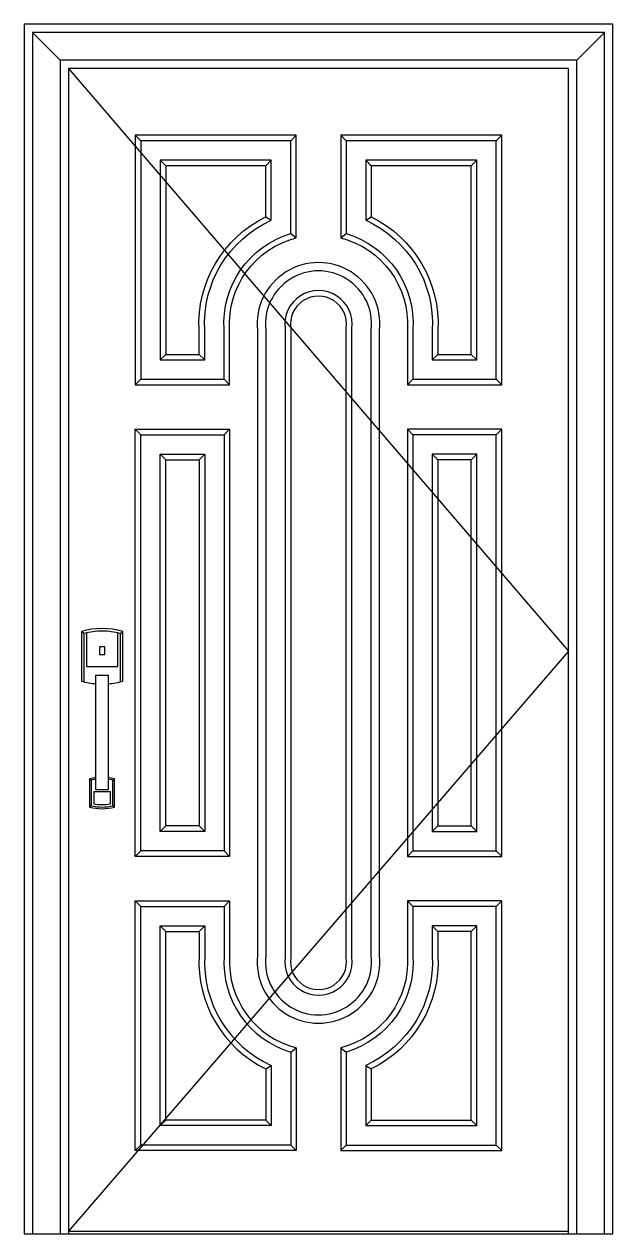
# Model space of a CAD drawing. Header units: metres. Extents: x -4522 to -3462, y 0 to 2180.
import ezdxf

# ---------------------------------------------------------------- set-up
doc = ezdxf.new("R2010")
doc.units = ezdxf.units.M
for name, color, linetype in [('2', 2, 'Continuous'), ('3', 3, 'Continuous'), ('4', 4, 'Continuous'), ('7', 7, 'Continuous')]:
    doc.layers.add(name, color=color, linetype=linetype)

msp = doc.modelspace()

# ---------------------------------------------------------------- linework, layer by layer
at = {"layer": '2'}
msp.add_line((-4522.11, 0), (-3462.11, 0), dxfattribs=at)
at = {"layer": '3'}
for p, q in [((-4457.11, 2115), (-4507.11, 2165)), ((-3527.11, 2115), (-3477.11, 2165)), ((-4312.11, 1970), (-4322.11, 1980)), ((-4042.11, 1970), (-4032.11, 1980)), ((-3952.11, 1980), (-3942.11, 1970)), ((-3672.11, 1970), (-3662.11, 1980)), ((-4277.11, 1935), (-4267.11, 1925)), ((-4087.11, 1925), (-4077.11, 1935)), ((-3907.11, 1935), (-3897.11, 1925)), ((-3717.11, 1925), (-3707.11, 1935)), ((-4087.11, 1832.91), (-4077.11, 1826.58)), ((-3907.11, 1826.58), (-3897.11, 1832.91)), ((-4042.11, 1802.49), (-4032.11, 1794.93)), ((-3952.11, 1794.93), (-3942.11, 1802.49)), ((-4277.11, 1575), (-4267.11, 1585)), ((-4207.11, 1585), (-4197.11, 1575)), ((-3787.11, 1575), (-3777.11, 1585)), ((-3717.11, 1585), (-3707.11, 1575)), ((-4322.11, 1530), (-4312.11, 1540)), ((-4162.11, 1540), (-4152.11, 1530)), ((-3832.11, 1530), (-3822.11, 1540)), ((-3672.11, 1540), (-3662.11, 1530)), ((-4322.11, 1450), (-4312.11, 1440)), ((-4162.11, 1440), (-4152.11, 1450)), ((-3822.11, 1440), (-3832.11, 1450)), ((-3672.11, 1440), (-3662.11, 1450)), ((-4267.11, 1395), (-4277.11, 1405)), ((-4207.11, 1395), (-4197.11, 1405)), ((-3787.11, 1405), (-3777.11, 1395)), ((-3717.11, 1395), (-3707.11, 1405)), ((-4414.69, 1082.19), (-4419.17, 1085.63)), ((-4348.99, 1082.19), (-4344.51, 1085.63)), ((-4401.25, 817.65), (-4404.24, 819.95)), ((-4362.43, 817.65), (-4359.44, 819.95)), ((-4401.25, 771.48), (-4404.24, 769.18)), ((-4362.43, 771.48), (-4359.44, 769.18)), ((-4267.11, 735), (-4277.11, 725)), ((-4207.11, 735), (-4197.11, 725)), ((-3777.11, 735), (-3787.11, 725)), ((-3717.11, 735), (-3707.11, 725)), ((-4312.11, 690), (-4322.11, 680)), ((-4162.11, 690), (-4152.11, 680)), ((-3822.11, 690), (-3832.11, 680)), ((-3672.11, 690), (-3662.11, 680)), ((-4312.11, 590), (-4322.11, 600)), ((-4162.11, 590), (-4152.11, 600)), ((-3822.11, 590), (-3832.11, 600)), ((-3672.11, 590), (-3662.11, 600)), ((-4277.11, 555), (-4267.11, 545)), ((-4207.11, 545), (-4197.11, 555)), ((-3787.11, 555), (-3777.11, 545)), ((-3717.11, 545), (-3707.11, 555)), ((-4042.11, 327.51), (-4032.11, 335.07)), ((-3952.11, 335.07), (-3942.11, 327.51)), ((-4087.11, 297.09), (-4077.11, 303.42)), ((-3907.11, 303.42), (-3897.11, 297.09)), ((-4277.11, 195), (-4267.11, 205)), ((-4087.11, 205), (-4077.11, 195)), ((-3907.11, 195), (-3897.11, 205)), ((-3717.11, 205), (-3707.11, 195)), ((-4312.11, 160), (-4322.11, 150)), ((-4042.11, 160), (-4032.11, 150)), ((-3952.11, 150), (-3942.11, 160)), ((-3672.11, 160), (-3662.11, 150)), ((-4442.11, 5), (-3542.11, 5))]:
    msp.add_line(p, q, dxfattribs=at)
for points in [[(-3477.11, 0), (-3477.11, 2165), (-4507.11, 2165), (-4507.11, 0)], [(-3527.11, 0), (-3527.11, 2115), (-4457.11, 2115), (-4457.11, 0)], [(-4442.11, 2100), (-3542.11, 1050), (-4442.11, 5)], [(-4410.21, 1083.24), (-4410.21, 1022.52), (-4353.47, 1022.52), (-4353.47, 1083.24)]]:
    msp.add_lwpolyline(points, dxfattribs=at)
for points in [[(-4162.11, 1540), (-4162.11, 1629.7, -0.35), (-4042.11, 1802.49), (-4042.11, 1970), (-4312.11, 1970), (-4312.11, 1540)], [(-3942.11, 1802.49, -0.35), (-3822.11, 1629.7), (-3822.11, 1540), (-3672.11, 1540), (-3672.11, 1970), (-3942.11, 1970)], [(-4197.11, 1575), (-4197.11, 1628.72, -0.31), (-4077.11, 1826.58), (-4077.11, 1935), (-4277.11, 1935), (-4277.11, 1575)], [(-3907.11, 1826.58, -0.31), (-3787.11, 1628.72), (-3787.11, 1575), (-3707.11, 1575), (-3707.11, 1935), (-3907.11, 1935)], [(-3897.11, 500.97), (-3897.11, 1629.03, 1.12), (-4087.11, 1629.03), (-4087.11, 500.97, 1.12)], [(-3932.11, 498.85), (-3932.11, 1631.15, 1.15), (-4052.11, 1631.15), (-4052.11, 498.85, 1.15)], [(-4366.91, 796.8), (-4396.77, 796.8), (-4396.77, 775.06, 0.1), (-4366.91, 775.06), (-4366.91, 796.8)], [(-4312.11, 160), (-4312.11, 590), (-4162.11, 590), (-4162.11, 500.3, 0.35), (-4042.11, 327.51), (-4042.11, 160)], [(-3822.11, 590), (-3822.11, 500.3, -0.35), (-3942.11, 327.51), (-3942.11, 160), (-3672.11, 160), (-3672.11, 590)], [(-4277.11, 195), (-4277.11, 555), (-4197.11, 555), (-4197.11, 501.28, 0.31), (-4077.11, 303.42), (-4077.11, 195)], [(-3787.11, 555), (-3787.11, 501.28, -0.31), (-3907.11, 303.42), (-3907.11, 195), (-3707.11, 195), (-3707.11, 555)]]:
    msp.add_lwpolyline(points, format="xyb", close=True, dxfattribs=at)
for points in [[(-4312.11, 1440), (-4162.11, 1440), (-4162.11, 690), (-4312.11, 690)], [(-3822.11, 1440), (-3822.11, 690), (-3672.11, 690), (-3672.11, 1440)], [(-4277.11, 1405), (-4197.11, 1405), (-4197.11, 725), (-4277.11, 725)], [(-3787.11, 1405), (-3787.11, 725), (-3707.11, 725), (-3707.11, 1405)]]:
    msp.add_lwpolyline(points, close=True, dxfattribs=at)
for points in [[(-4348.99, 994.87), (-4348.99, 1082.19, 0.12), (-4414.69, 1082.19), (-4414.69, 994.87)], [(-4393.04, 819.25, 0.03), (-4401.25, 817.65), (-4401.25, 771.48, 0.12), (-4362.43, 771.48), (-4362.43, 817.65, 0.03), (-4370.64, 819.25)]]:
    msp.add_lwpolyline(points, format="xyb", dxfattribs=at)
at = {"layer": '4'}
msp.add_lwpolyline([(-3462.11, 0), (-3462.11, 2180), (-4522.11, 2180), (-4522.11, 0)], dxfattribs=at)
at = {"layer": '7'}
msp.add_lwpolyline([(-3542.11, 0), (-3542.11, 2100), (-4442.11, 2100), (-4442.11, 0)], dxfattribs=at)
for points in [[(-4152.11, 1530), (-4152.11, 1630, -0.36), (-4032.11, 1794.93), (-4032.11, 1980), (-4322.11, 1980), (-4322.11, 1530)], [(-3952.11, 1794.93, -0.36), (-3832.11, 1630), (-3832.11, 1530), (-3662.11, 1530), (-3662.11, 1980), (-3952.11, 1980)], [(-4207.11, 1585), (-4207.11, 1628.46, -0.3), (-4087.11, 1832.91), (-4087.11, 1925), (-4267.11, 1925), (-4267.11, 1585)], [(-3897.11, 1832.91, -0.3), (-3777.11, 1628.46), (-3777.11, 1585), (-3717.11, 1585), (-3717.11, 1925), (-3897.11, 1925)], [(-3882.11, 501.76), (-3882.11, 1628.24, 1.11), (-4102.11, 1628.24), (-4102.11, 501.76, 1.11)], [(-3942.11, 498.13), (-3942.11, 1631.87, 1.16), (-4042.11, 1631.87), (-4042.11, 498.13, 1.16)], [(-4322.11, 150), (-4322.11, 600), (-4152.11, 600), (-4152.11, 500, 0.36), (-4032.11, 335.07), (-4032.11, 150)], [(-3832.11, 600), (-3832.11, 500, -0.36), (-3952.11, 335.07), (-3952.11, 150), (-3662.11, 150), (-3662.11, 600)], [(-4267.11, 205), (-4267.11, 545), (-4207.11, 545), (-4207.11, 501.54, 0.3), (-4087.11, 297.09), (-4087.11, 205)], [(-3777.11, 545), (-3777.11, 501.54, -0.3), (-3897.11, 297.09), (-3897.11, 205), (-3717.11, 205), (-3717.11, 545)]]:
    msp.add_lwpolyline(points, format="xyb", close=True, dxfattribs=at)
for points in [[(-4322.11, 1450), (-4152.11, 1450), (-4152.11, 680), (-4322.11, 680)], [(-3832.11, 1450), (-3832.11, 680), (-3662.11, 680), (-3662.11, 1450)], [(-4267.11, 1395), (-4207.11, 1395), (-4207.11, 735), (-4267.11, 735)], [(-3777.11, 1395), (-3777.11, 735), (-3717.11, 735), (-3717.11, 1395)], [(-4386.76, 1043.87), (-4376.92, 1043.87), (-4376.92, 1057.91), (-4386.76, 1057.91)], [(-4393.04, 800.34), (-4393.04, 1006.61), (-4370.64, 1006.61), (-4370.64, 800.34)]]:
    msp.add_lwpolyline(points, close=True, dxfattribs=at)
for points in [[(-4370.64, 991.38, 0.05), (-4344.51, 996.05), (-4344.51, 1085.63, 0.14), (-4419.17, 1085.63), (-4419.17, 996.05, 0.05), (-4393.04, 991.38, 0.05)], [(-4393.04, 822.26, 0.03), (-4404.24, 819.95), (-4404.24, 769.18, 0.14), (-4359.44, 769.18), (-4359.44, 819.95, 0.03), (-4370.64, 822.26)]]:
    msp.add_lwpolyline(points, format="xyb", dxfattribs=at)

doc.saveas('drawing.dxf')
